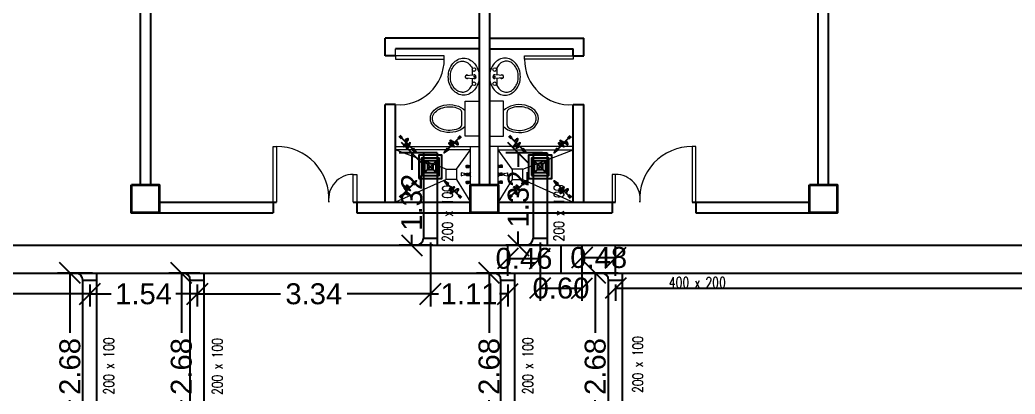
# Model space of a CAD drawing. Header units: millimetres. Extents: x 3 to 434, y 1 to 233.
# Drawn here: x 272.71 to 286.99, y 107.72 to 113.08 of the extents above; entities that cross this region are included whole.
import ezdxf

# ---------------------------------------------------------------- set-up
doc = ezdxf.new("R2010")
doc.units = ezdxf.units.MM
doc.header["$MEASUREMENT"] = 0
for name, color, linetype in [('AIR', 7, 'Continuous'), ('AIR-00', 8, 'Continuous'), ('AIR-03', 30, 'Continuous'), ('dimen', 7, 'Continuous'), ('ducting label', 7, 'Continuous'), ('exhaust', 1, 'Continuous')]:
    doc.layers.add(name, color=color, linetype=linetype)
doc.styles.add('Arch-Dim', font='simplex.shx', dxfattribs={"width": 0.75})
doc.styles.get("Standard").update_dxf_attribs({"font": 'arial.ttf'})
doc.dimstyles.new('Copy of dimension', dxfattribs={"dimtxt": 0.3, "dimasz": 0.3, "dimexe": 0.18, "dimexo": 0.0625, "dimgap": 0.09, "dimtad": 0, "dimzin": 0, "dimdsep": 46, "dimtxsty": 'Standard', "dimblk": 'OBLIQUE', "dimcen": 0.09, "dimclrd": 256, "dimclre": 256, "dimclrt": 256, "dimadec": 0, "dimazin": 0, "dimtfac": 1, "dimtofl": 0, "dimtmove": 0, "dimatfit": 3, "dimldrblk": 'OBLIQUE', "dimfxl": 1, "dimtolj": 1, "dimtzin": 0, "dimarcsym": 0})

# ---------------------------------------------------------------- blocks, each defined once
blk = doc.blocks.new('GRILL-C-IN')
at = {"layer": 'AIR-00', "ltscale": 3}
for p, q in [((-0.623, 0.601), (-0.674, 0.651)), ((-0.601, 0.623), (-0.651, 0.674)), ((0.601, 0.623), (0.651, 0.674)), ((0.623, 0.601), (0.674, 0.651)), ((-0.637, 0.637), (-0.3, 0.3)), ((0.637, 0.637), (0.3, 0.3)), ((-0.637, -0.637), (-0.3, -0.3)), ((0.637, -0.637), (0.3, -0.3)), ((-0.623, -0.601), (-0.674, -0.651)), ((-0.601, -0.623), (-0.651, -0.674)), ((0.601, -0.623), (0.651, -0.674)), ((0.623, -0.601), (0.674, -0.651))]:
    blk.add_line(p, q, dxfattribs=at)
at = {"layer": 'AIR-00', "color": 50}
for p, q in [((-0.188, 0.187), (0.187, -0.188)), ((0.187, 0.187), (-0.188, -0.188))]:
    blk.add_line(p, q, dxfattribs=at)
at = {"layer": 'AIR-00', "ltscale": 3}
for points in [[(-0.362, 0.393), (-0.393, 0.362), (-0.3, 0.3)], [(0.393, 0.362), (0.362, 0.393), (0.3, 0.3)], [(-0.362, -0.393), (-0.393, -0.362), (-0.3, -0.3)], [(0.393, -0.362), (0.362, -0.393), (0.3, -0.3)]]:
    blk.add_lwpolyline(points, close=True, dxfattribs=at)
at = {"layer": 'AIR-00', "color": 50}
for points in [[(-0.188, -0.188), (0.187, -0.188), (0.187, 0.187), (-0.188, 0.187)], [(-0.125, -0.125), (0.125, -0.125), (0.125, 0.125), (-0.125, 0.125)], [(-0.062, -0.062), (0.062, -0.062), (0.062, 0.062), (-0.062, 0.062)]]:
    blk.add_lwpolyline(points, close=True, dxfattribs=at)
at = {"layer": 'AIR-00', "ltscale": 3}
for points in [[(-0.441, 0.441), (-0.512, 0.404), (-0.432, 0.514), (-0.568, 0.43), (-0.477, 0.6), (-0.561, 0.561)], [(0.441, 0.441), (0.404, 0.512), (0.514, 0.432), (0.43, 0.568), (0.6, 0.477), (0.561, 0.561)], [(-0.441, -0.441), (-0.512, -0.404), (-0.432, -0.514), (-0.568, -0.43), (-0.477, -0.6), (-0.561, -0.561)], [(0.441, -0.441), (0.404, -0.512), (0.514, -0.432), (0.43, -0.568), (0.6, -0.477), (0.561, -0.561)]]:
    blk.add_spline(points, degree=3, dxfattribs=at)
for points in [[(-0.3, 0.3), (-0.362, 0.393), (-0.393, 0.362)], [(0.3, 0.3), (0.393, 0.362), (0.362, 0.393)], [(-0.3, -0.3), (-0.362, -0.393), (-0.393, -0.362)], [(0.3, -0.3), (0.393, -0.362), (0.362, -0.393)]]:
    blk.add_solid(points, dxfattribs=at)
at = {"layer": 'AIR-03', "color": 6}
blk.add_lwpolyline([(-0.25, -0.25), (0.25, -0.25), (0.25, 0.25), (-0.25, 0.25)], close=True, dxfattribs=at)
blk = doc.blocks.new('_Oblique')
at = {"color": 0, "linetype": 'ByBlock', "lineweight": -2}
blk.add_line((-0.5, -0.5), (0.5, 0.5), dxfattribs=at)
blk = doc.blocks.new('*D83')
at = {"layer": 'Defpoints', "color": 0, "transparency": 16777216}
for p in [(270.608, 109.951), (273.715, 109.351), (273.715, 109.153)]:
    blk.add_point(p, dxfattribs=at)
at = {"layer": 'dimen', "lineweight": -2, "transparency": 16777216}
for p, q in [((270.608, 109.889), (270.608, 108.973)), ((273.715, 109.289), (273.715, 108.973)), ((270.608, 109.153), (271.711, 109.153)), ((273.715, 109.153), (272.612, 109.153))]:
    blk.add_line(p, q, dxfattribs=at)
at = {"layer": 'dimen', "lineweight": -2, "transparency": 16777216, "xscale": 0.3, "yscale": 0.3, "zscale": 0.3, "rotation": 180}
blk.add_blockref('_Oblique', (270.608, 109.153), dxfattribs=at)
at = {"layer": 'dimen', "lineweight": -2, "transparency": 16777216, "xscale": 0.3, "yscale": 0.3, "zscale": 0.3}
blk.add_blockref('_Oblique', (273.715, 109.153), dxfattribs=at)
at = {"layer": 'dimen', "transparency": 16777216, "insert": (272.161, 109.153), "char_height": 0.3, "attachment_point": 5}
blk.add_mtext('\\A1;3.11', dxfattribs=at)
blk = doc.blocks.new('*D84')
at = {"layer": 'Defpoints', "color": 0, "transparency": 16777216}
for p in [(273.715, 109.351), (275.256, 109.351), (275.256, 109.153)]:
    blk.add_point(p, dxfattribs=at)
at = {"layer": 'dimen', "lineweight": -2, "transparency": 16777216}
for p, q in [((273.715, 109.289), (273.715, 108.973)), ((275.256, 109.289), (275.256, 108.973)), ((273.715, 109.153), (274.021, 109.153)), ((275.256, 109.153), (274.95, 109.153))]:
    blk.add_line(p, q, dxfattribs=at)
at = {"layer": 'dimen', "lineweight": -2, "transparency": 16777216, "xscale": 0.3, "yscale": 0.3, "zscale": 0.3, "rotation": 180}
blk.add_blockref('_Oblique', (273.715, 109.153), dxfattribs=at)
at = {"layer": 'dimen', "lineweight": -2, "transparency": 16777216, "xscale": 0.3, "yscale": 0.3, "zscale": 0.3}
blk.add_blockref('_Oblique', (275.256, 109.153), dxfattribs=at)
at = {"layer": 'dimen', "transparency": 16777216, "insert": (274.486, 109.153), "char_height": 0.3, "attachment_point": 5}
blk.add_mtext('\\A1;1.54', dxfattribs=at)
blk = doc.blocks.new('*D85')
at = {"layer": 'Defpoints', "color": 0, "transparency": 16777216}
for p in [(278.599, 109.951), (275.256, 109.351), (278.599, 109.153)]:
    blk.add_point(p, dxfattribs=at)
at = {"layer": 'dimen', "lineweight": -2, "transparency": 16777216}
for p, q in [((278.599, 109.889), (278.599, 108.973)), ((275.256, 109.289), (275.256, 108.973)), ((275.256, 109.153), (276.449, 109.153)), ((278.599, 109.153), (277.406, 109.153))]:
    blk.add_line(p, q, dxfattribs=at)
at = {"layer": 'dimen', "lineweight": -2, "transparency": 16777216, "xscale": 0.3, "yscale": 0.3, "zscale": 0.3, "rotation": 180}
blk.add_blockref('_Oblique', (275.256, 109.153), dxfattribs=at)
at = {"layer": 'dimen', "lineweight": -2, "transparency": 16777216, "xscale": 0.3, "yscale": 0.3, "zscale": 0.3}
blk.add_blockref('_Oblique', (278.599, 109.153), dxfattribs=at)
at = {"layer": 'dimen', "transparency": 16777216, "insert": (276.927, 109.153), "char_height": 0.3, "attachment_point": 5}
blk.add_mtext('\\A1;3.34', dxfattribs=at)
blk = doc.blocks.new('*D86')
at = {"layer": 'Defpoints', "color": 0, "transparency": 16777216}
for p in [(278.599, 109.951), (279.711, 109.351), (279.711, 109.153)]:
    blk.add_point(p, dxfattribs=at)
at = {"layer": 'dimen', "lineweight": -2, "transparency": 16777216}
for p, q in [((278.599, 109.889), (278.599, 108.973)), ((279.711, 109.289), (279.711, 108.973)), ((278.599, 109.153), (278.718, 109.153)), ((279.711, 109.153), (279.591, 109.153))]:
    blk.add_line(p, q, dxfattribs=at)
at = {"layer": 'dimen', "lineweight": -2, "transparency": 16777216, "xscale": 0.3, "yscale": 0.3, "zscale": 0.3, "rotation": 180}
blk.add_blockref('_Oblique', (278.599, 109.153), dxfattribs=at)
at = {"layer": 'dimen', "lineweight": -2, "transparency": 16777216, "xscale": 0.3, "yscale": 0.3, "zscale": 0.3}
blk.add_blockref('_Oblique', (279.711, 109.153), dxfattribs=at)
at = {"layer": 'dimen', "transparency": 16777216, "insert": (279.155, 109.153), "char_height": 0.3, "attachment_point": 5}
blk.add_mtext('\\A1;1.11', dxfattribs=at)
blk = doc.blocks.new('*D87')
at = {"layer": 'Defpoints', "color": 0, "transparency": 16777216}
for p in [(280.173, 109.951), (280.173, 109.661), (279.711, 109.351)]:
    blk.add_point(p, dxfattribs=at)
at = {"layer": 'dimen', "lineweight": -2, "transparency": 16777216}
for p, q in [((279.711, 109.414), (279.711, 109.841)), ((280.173, 109.889), (280.173, 109.481)), ((279.711, 109.661), (280.173, 109.661))]:
    blk.add_line(p, q, dxfattribs=at)
at = {"layer": 'dimen', "lineweight": -2, "transparency": 16777216, "xscale": 0.3, "yscale": 0.3, "zscale": 0.3, "rotation": 180}
blk.add_blockref('_Oblique', (279.711, 109.661), dxfattribs=at)
at = {"layer": 'dimen', "lineweight": -2, "transparency": 16777216, "xscale": 0.3, "yscale": 0.3, "zscale": 0.3}
blk.add_blockref('_Oblique', (280.173, 109.661), dxfattribs=at)
at = {"layer": 'dimen', "transparency": 16777216, "insert": (279.942, 109.661), "char_height": 0.3, "attachment_point": 5}
blk.add_mtext('\\A1;0.46', dxfattribs=at)
blk = doc.blocks.new('*D88')
at = {"layer": 'Defpoints', "color": 0, "transparency": 16777216}
for p in [(280.173, 109.951), (280.773, 109.651), (280.773, 109.235)]:
    blk.add_point(p, dxfattribs=at)
at = {"layer": 'dimen', "lineweight": -2, "transparency": 16777216}
for p, q in [((280.173, 109.889), (280.173, 109.055)), ((280.773, 109.589), (280.773, 109.055)), ((280.173, 109.235), (280.773, 109.235))]:
    blk.add_line(p, q, dxfattribs=at)
at = {"layer": 'dimen', "lineweight": -2, "transparency": 16777216, "xscale": 0.3, "yscale": 0.3, "zscale": 0.3, "rotation": 180}
blk.add_blockref('_Oblique', (280.173, 109.235), dxfattribs=at)
at = {"layer": 'dimen', "lineweight": -2, "transparency": 16777216, "xscale": 0.3, "yscale": 0.3, "zscale": 0.3}
blk.add_blockref('_Oblique', (280.773, 109.235), dxfattribs=at)
at = {"layer": 'dimen', "transparency": 16777216, "insert": (280.473, 109.235), "char_height": 0.3, "attachment_point": 5}
blk.add_mtext('\\A1;0.60', dxfattribs=at)
blk = doc.blocks.new('*D89')
at = {"layer": 'Defpoints', "color": 0, "transparency": 16777216}
for p in [(280.773, 109.651), (281.256, 109.673), (281.256, 109.351)]:
    blk.add_point(p, dxfattribs=at)
at = {"layer": 'dimen', "lineweight": -2, "transparency": 16777216}
for p, q in [((280.773, 109.714), (280.773, 109.853)), ((281.256, 109.414), (281.256, 109.853)), ((280.773, 109.673), (281.256, 109.673))]:
    blk.add_line(p, q, dxfattribs=at)
at = {"layer": 'dimen', "lineweight": -2, "transparency": 16777216, "xscale": 0.3, "yscale": 0.3, "zscale": 0.3, "rotation": 180}
blk.add_blockref('_Oblique', (280.773, 109.673), dxfattribs=at)
at = {"layer": 'dimen', "lineweight": -2, "transparency": 16777216, "xscale": 0.3, "yscale": 0.3, "zscale": 0.3}
blk.add_blockref('_Oblique', (281.256, 109.673), dxfattribs=at)
at = {"layer": 'dimen', "transparency": 16777216, "insert": (281.014, 109.673), "char_height": 0.3, "attachment_point": 5}
blk.add_mtext('\\A1;0.48', dxfattribs=at)
blk = doc.blocks.new('*D90')
at = {"layer": 'Defpoints', "color": 0, "transparency": 16777216}
for p in [(281.256, 109.351), (296.119, 109.451), (296.119, 109.235)]:
    blk.add_point(p, dxfattribs=at)
at = {"layer": 'dimen', "lineweight": -2, "transparency": 16777216}
for p, q in [((296.119, 109.389), (296.119, 109.055)), ((281.256, 109.289), (281.256, 109.055)), ((281.256, 109.235), (288.106, 109.235)), ((296.119, 109.235), (289.27, 109.235))]:
    blk.add_line(p, q, dxfattribs=at)
at = {"layer": 'dimen', "lineweight": -2, "transparency": 16777216, "xscale": 0.3, "yscale": 0.3, "zscale": 0.3, "rotation": 180}
blk.add_blockref('_Oblique', (281.256, 109.235), dxfattribs=at)
at = {"layer": 'dimen', "lineweight": -2, "transparency": 16777216, "xscale": 0.3, "yscale": 0.3, "zscale": 0.3}
blk.add_blockref('_Oblique', (296.119, 109.235), dxfattribs=at)
at = {"layer": 'dimen', "transparency": 16777216, "insert": (288.688, 109.235), "char_height": 0.3, "attachment_point": 5}
blk.add_mtext('\\A1;14.86', dxfattribs=at)
blk = doc.blocks.new('*D100')
at = {"layer": 'Defpoints', "color": 0, "transparency": 16777216}
for p in [(273.815, 109.451), (273.43, 106.775), (273.815, 106.775)]:
    blk.add_point(p, dxfattribs=at)
at = {"layer": 'dimen', "lineweight": -2, "transparency": 16777216}
for p, q in [((273.752, 109.451), (273.25, 109.451)), ((273.43, 109.451), (273.43, 108.595)), ((273.43, 106.775), (273.43, 107.63)), ((273.752, 106.775), (273.25, 106.775))]:
    blk.add_line(p, q, dxfattribs=at)
at = {"layer": 'dimen', "lineweight": -2, "transparency": 16777216, "xscale": 0.3, "yscale": 0.3, "zscale": 0.3}
for p, rotation in [((273.43, 109.451), 90), ((273.43, 106.775), 270)]:
    blk.add_blockref('_Oblique', p, dxfattribs=dict(at, rotation=rotation))
at = {"layer": 'dimen', "transparency": 16777216, "insert": (273.43, 108.113), "char_height": 0.3, "attachment_point": 5, "rotation": 90}
blk.add_mtext('\\A1;2.68', dxfattribs=at)
blk = doc.blocks.new('*D101')
at = {"layer": 'Defpoints', "color": 0, "transparency": 16777216}
for p in [(275.356, 109.451), (275.028, 106.775), (275.356, 106.775)]:
    blk.add_point(p, dxfattribs=at)
at = {"layer": 'dimen', "lineweight": -2, "transparency": 16777216}
for p, q in [((275.294, 109.451), (274.848, 109.451)), ((275.028, 109.451), (275.028, 108.595)), ((275.028, 106.775), (275.028, 107.63)), ((275.294, 106.775), (274.848, 106.775))]:
    blk.add_line(p, q, dxfattribs=at)
at = {"layer": 'dimen', "lineweight": -2, "transparency": 16777216, "xscale": 0.3, "yscale": 0.3, "zscale": 0.3}
for p, rotation in [((275.028, 109.451), 90), ((275.028, 106.775), 270)]:
    blk.add_blockref('_Oblique', p, dxfattribs=dict(at, rotation=rotation))
at = {"layer": 'dimen', "transparency": 16777216, "insert": (275.028, 108.113), "char_height": 0.3, "attachment_point": 5, "rotation": 90}
blk.add_mtext('\\A1;2.68', dxfattribs=at)
blk = doc.blocks.new('*D102')
at = {"layer": 'Defpoints', "color": 0, "transparency": 16777216}
for p in [(279.811, 109.451), (279.443, 106.775), (279.811, 106.775)]:
    blk.add_point(p, dxfattribs=at)
at = {"layer": 'dimen', "lineweight": -2, "transparency": 16777216}
for p, q in [((279.748, 109.451), (279.263, 109.451)), ((279.443, 109.451), (279.443, 108.595)), ((279.443, 106.775), (279.443, 107.63)), ((279.748, 106.775), (279.263, 106.775))]:
    blk.add_line(p, q, dxfattribs=at)
at = {"layer": 'dimen', "lineweight": -2, "transparency": 16777216, "xscale": 0.3, "yscale": 0.3, "zscale": 0.3}
for p, rotation in [((279.443, 109.451), 90), ((279.443, 106.775), 270)]:
    blk.add_blockref('_Oblique', p, dxfattribs=dict(at, rotation=rotation))
at = {"layer": 'dimen', "transparency": 16777216, "insert": (279.443, 108.113), "char_height": 0.3, "attachment_point": 5, "rotation": 90}
blk.add_mtext('\\A1;2.68', dxfattribs=at)
blk = doc.blocks.new('*D103')
at = {"layer": 'Defpoints', "color": 0, "transparency": 16777216}
for p in [(281.356, 109.451), (280.965, 106.775), (281.356, 106.775)]:
    blk.add_point(p, dxfattribs=at)
at = {"layer": 'dimen', "lineweight": -2, "transparency": 16777216}
for p, q in [((281.294, 109.451), (280.785, 109.451)), ((280.965, 109.451), (280.965, 108.595)), ((280.965, 106.775), (280.965, 107.63)), ((281.294, 106.775), (280.785, 106.775))]:
    blk.add_line(p, q, dxfattribs=at)
at = {"layer": 'dimen', "lineweight": -2, "transparency": 16777216, "xscale": 0.3, "yscale": 0.3, "zscale": 0.3}
for p, rotation in [((280.965, 109.451), 90), ((280.965, 106.775), 270)]:
    blk.add_blockref('_Oblique', p, dxfattribs=dict(at, rotation=rotation))
at = {"layer": 'dimen', "transparency": 16777216, "insert": (280.965, 108.113), "char_height": 0.3, "attachment_point": 5, "rotation": 90}
blk.add_mtext('\\A1;2.68', dxfattribs=at)
blk = doc.blocks.new('*D104')
at = {"layer": 'Defpoints', "color": 0, "transparency": 16777216}
for p in [(278.333, 111.173), (278.699, 111.173), (278.699, 109.851)]:
    blk.add_point(p, dxfattribs=at)
at = {"layer": 'dimen', "lineweight": -2, "transparency": 16777216}
for p, q in [((278.636, 111.173), (278.153, 111.173)), ((278.333, 111.173), (278.333, 110.93)), ((278.333, 109.851), (278.333, 110.002)), ((278.636, 109.851), (278.153, 109.851))]:
    blk.add_line(p, q, dxfattribs=at)
at = {"layer": 'dimen', "lineweight": -2, "transparency": 16777216, "xscale": 0.3, "yscale": 0.3, "zscale": 0.3}
for p, rotation in [((278.333, 111.173), 90), ((278.333, 109.851), 270)]:
    blk.add_blockref('_Oblique', p, dxfattribs=dict(at, rotation=rotation))
at = {"layer": 'dimen', "transparency": 16777216, "insert": (278.333, 110.466), "char_height": 0.3, "attachment_point": 5, "rotation": 90}
blk.add_mtext('\\A1;1.32', dxfattribs=at)
blk = doc.blocks.new('*D105')
at = {"layer": 'Defpoints', "color": 0, "transparency": 16777216}
for p in [(280.273, 111.173), (279.861, 109.851), (280.273, 109.851)]:
    blk.add_point(p, dxfattribs=at)
at = {"layer": 'dimen', "lineweight": -2, "transparency": 16777216}
for p, q in [((280.21, 111.173), (279.681, 111.173)), ((279.861, 111.173), (279.861, 110.976)), ((279.861, 109.851), (279.861, 110.048)), ((280.21, 109.851), (279.681, 109.851))]:
    blk.add_line(p, q, dxfattribs=at)
at = {"layer": 'dimen', "lineweight": -2, "transparency": 16777216, "xscale": 0.3, "yscale": 0.3, "zscale": 0.3}
for p, rotation in [((279.861, 111.173), 90), ((279.861, 109.851), 270)]:
    blk.add_blockref('_Oblique', p, dxfattribs=dict(at, rotation=rotation))
at = {"layer": 'dimen', "transparency": 16777216, "insert": (279.861, 110.512), "char_height": 0.3, "attachment_point": 5, "rotation": 90}
blk.add_mtext('\\A1;1.32', dxfattribs=at)

msp = doc.modelspace()

# ---------------------------------------------------------------- linework, layer by layer
at = {"color": 8, "lineweight": 25}
for p, q in [((274.436, 116.316), (274.436, 110.716)), ((274.586, 116.316), (274.586, 110.716)), ((279.299, 116.316), (279.299, 110.716)), ((279.449, 116.316), (279.449, 110.716)), ((284.161, 110.716), (284.161, 116.316)), ((284.311, 110.716), (284.311, 116.316)), ((279.299, 112.852), (279.299, 110.902)), ((274.711, 110.466), (276.393, 110.466)), ((276.343, 110.466), (276.343, 110.316)), ((277.493, 110.466), (279.174, 110.466)), ((277.543, 110.466), (277.543, 110.316)), ((279.574, 110.466), (281.255, 110.466)), ((281.205, 110.466), (281.205, 110.316)), ((282.355, 110.466), (284.036, 110.466)), ((282.405, 110.466), (282.405, 110.316)), ((274.711, 110.316), (276.343, 110.316)), ((277.543, 110.316), (281.205, 110.316)), ((282.405, 110.316), (284.036, 110.316))]:
    msp.add_line(p, q, dxfattribs=at)
at = {"color": 8, "lineweight": 25, "ltscale": 0.3}
for p, q in [((277.949, 112.566), (277.949, 112.816)), ((279.299, 112.816), (277.949, 112.816)), ((279.449, 112.816), (280.799, 112.816)), ((280.799, 112.566), (280.799, 112.816)), ((279.299, 112.666), (278.099, 112.666)), ((279.449, 112.666), (280.649, 112.666)), ((280.649, 112.566), (280.649, 112.666)), ((278.099, 112.566), (277.949, 112.566)), ((280.649, 112.566), (280.799, 112.566)), ((277.949, 110.466), (277.949, 111.866)), ((278.099, 111.866), (277.949, 111.866)), ((278.099, 110.466), (278.099, 111.866)), ((280.649, 110.466), (280.649, 111.866)), ((280.649, 111.866), (280.799, 111.866)), ((280.799, 110.466), (280.799, 111.866))]:
    msp.add_line(p, q, dxfattribs=at)
at = {"color": 8, "lineweight": 13, "ltscale": 0.3}
msp.add_line((278.099, 112.566), (278.099, 112.666), dxfattribs=at)
at = {"color": 8, "lineweight": 9}
for p, q in [((279.101, 112.281), (279.223, 112.294)), ((279.101, 112.252), (279.223, 112.238)), ((279.197, 112.242), (279.197, 112.14)), ((279.647, 112.281), (279.525, 112.294)), ((279.647, 112.252), (279.525, 112.238)), ((279.551, 112.242), (279.551, 112.14)), ((279.099, 111.916), (279.299, 111.916)), ((279.099, 111.416), (279.099, 111.916)), ((279.299, 111.916), (279.299, 111.416)), ((279.649, 111.916), (279.449, 111.916)), ((279.449, 111.916), (279.449, 111.416)), ((279.649, 111.416), (279.649, 111.916)), ((279.049, 111.576), (279.049, 111.757)), ((279.699, 111.576), (279.699, 111.757)), ((279.299, 111.416), (279.099, 111.416)), ((279.449, 111.416), (279.649, 111.416)), ((279.174, 110.466), (279.174, 111.266)), ((279.574, 110.466), (279.574, 111.266)), ((279.115, 110.993), (279.117, 110.993)), ((279.115, 110.967), (279.115, 110.993)), ((279.115, 110.967), (279.117, 110.967)), ((279.117, 110.993), (279.118, 110.996)), ((279.117, 110.967), (279.117, 110.993)), ((279.117, 110.967), (279.118, 110.963)), ((279.118, 110.996), (279.14, 110.996)), ((279.118, 110.963), (279.118, 110.996)), ((279.118, 110.963), (279.14, 110.963)), ((279.127, 110.993), (279.139, 110.993)), ((279.127, 110.986), (279.139, 110.986)), ((279.127, 110.974), (279.139, 110.974)), ((279.127, 110.967), (279.139, 110.967)), ((279.14, 110.996), (279.144, 110.994)), ((279.14, 110.993), (279.14, 110.986)), ((279.14, 110.967), (279.14, 110.974)), ((279.14, 110.963), (279.144, 110.965)), ((279.146, 110.994), (279.152, 110.994)), ((279.146, 110.966), (279.152, 110.966)), ((279.152, 110.966), (279.152, 110.994)), ((279.152, 110.994), (279.154, 110.993)), ((279.152, 110.966), (279.154, 110.967)), ((279.154, 110.967), (279.154, 110.993)), ((279.166, 110.991), (279.154, 110.991)), ((279.166, 110.968), (279.154, 110.968)), ((279.173, 110.997), (279.166, 110.993)), ((279.166, 110.966), (279.166, 110.993)), ((279.173, 110.963), (279.166, 110.966)), ((279.173, 110.997), (279.174, 110.997)), ((279.173, 110.963), (279.173, 110.997)), ((279.173, 110.963), (279.174, 110.963)), ((279.174, 110.963), (279.174, 110.997)), ((279.575, 110.997), (279.574, 110.997)), ((279.574, 110.963), (279.574, 110.997)), ((279.575, 110.963), (279.574, 110.963)), ((279.575, 110.997), (279.581, 110.993)), ((279.575, 110.963), (279.575, 110.997)), ((279.575, 110.963), (279.581, 110.966)), ((279.581, 110.966), (279.581, 110.993)), ((279.581, 110.991), (279.593, 110.991)), ((279.581, 110.968), (279.593, 110.968)), ((279.595, 110.994), (279.593, 110.993)), ((279.593, 110.967), (279.593, 110.993)), ((279.595, 110.966), (279.593, 110.967)), ((279.601, 110.994), (279.595, 110.994)), ((279.595, 110.966), (279.595, 110.994)), ((279.601, 110.966), (279.595, 110.966)), ((279.607, 110.996), (279.603, 110.994)), ((279.607, 110.963), (279.603, 110.965)), ((279.629, 110.996), (279.607, 110.996)), ((279.607, 110.993), (279.607, 110.986)), ((279.607, 110.967), (279.607, 110.974)), ((279.629, 110.963), (279.607, 110.963)), ((279.62, 110.993), (279.608, 110.993)), ((279.62, 110.986), (279.608, 110.986)), ((279.62, 110.974), (279.608, 110.974)), ((279.62, 110.967), (279.608, 110.967)), ((279.631, 110.993), (279.629, 110.996)), ((279.629, 110.963), (279.629, 110.996)), ((279.631, 110.967), (279.629, 110.963)), ((279.632, 110.993), (279.631, 110.993)), ((279.631, 110.967), (279.631, 110.993)), ((279.632, 110.967), (279.631, 110.967)), ((279.632, 110.967), (279.632, 110.993)), ((279.042, 110.886), (279.042, 110.847)), ((279.088, 110.878), (279.046, 110.887)), ((279.088, 110.854), (279.046, 110.845)), ((279.088, 110.854), (279.088, 110.878)), ((279.088, 110.878), (279.096, 110.878)), ((279.088, 110.854), (279.088, 110.878)), ((279.096, 110.854), (279.088, 110.854)), ((279.096, 110.878), (279.096, 110.854)), ((279.158, 110.874), (279.096, 110.874)), ((279.096, 110.859), (279.158, 110.859)), ((279.115, 110.874), (279.115, 110.879)), ((279.115, 110.879), (279.117, 110.879)), ((279.115, 110.853), (279.115, 110.859)), ((279.115, 110.853), (279.117, 110.853)), ((279.117, 110.879), (279.118, 110.883)), ((279.117, 110.874), (279.117, 110.879)), ((279.117, 110.853), (279.117, 110.859)), ((279.117, 110.853), (279.118, 110.85)), ((279.117, 110.766), (279.118, 110.769)), ((279.118, 110.874), (279.118, 110.883)), ((279.118, 110.883), (279.14, 110.883)), ((279.118, 110.85), (279.118, 110.859)), ((279.118, 110.85), (279.14, 110.85)), ((279.118, 110.736), (279.118, 110.769)), ((279.118, 110.769), (279.14, 110.769)), ((279.127, 110.879), (279.139, 110.879)), ((279.127, 110.853), (279.139, 110.853)), ((279.14, 110.883), (279.144, 110.881)), ((279.14, 110.879), (279.14, 110.874)), ((279.14, 110.853), (279.14, 110.859)), ((279.14, 110.85), (279.144, 110.852)), ((279.14, 110.769), (279.144, 110.767)), ((279.146, 110.88), (279.152, 110.88)), ((279.146, 110.852), (279.152, 110.852)), ((279.152, 110.874), (279.152, 110.88)), ((279.152, 110.88), (279.154, 110.879)), ((279.152, 110.852), (279.152, 110.859)), ((279.152, 110.852), (279.154, 110.853)), ((279.154, 110.874), (279.154, 110.879)), ((279.158, 110.878), (279.154, 110.878)), ((279.154, 110.853), (279.154, 110.859)), ((279.158, 110.855), (279.154, 110.855)), ((279.158, 110.884), (279.158, 110.849)), ((279.168, 110.884), (279.158, 110.884)), ((279.158, 110.859), (279.158, 110.874)), ((279.158, 110.849), (279.168, 110.849)), ((279.173, 110.77), (279.166, 110.766)), ((279.174, 110.895), (279.168, 110.884)), ((279.168, 110.884), (279.168, 110.849)), ((279.168, 110.849), (279.168, 110.884)), ((279.168, 110.849), (279.174, 110.837)), ((279.173, 110.736), (279.173, 110.77)), ((279.173, 110.77), (279.174, 110.77)), ((279.174, 110.837), (279.174, 110.895)), ((279.174, 110.736), (279.174, 110.77)), ((279.574, 110.895), (279.58, 110.884)), ((279.574, 110.837), (279.574, 110.895)), ((279.58, 110.849), (279.574, 110.837)), ((279.574, 110.736), (279.574, 110.77)), ((279.575, 110.77), (279.574, 110.77)), ((279.575, 110.736), (279.575, 110.77)), ((279.575, 110.77), (279.581, 110.766)), ((279.58, 110.884), (279.58, 110.849)), ((279.58, 110.849), (279.58, 110.884)), ((279.58, 110.884), (279.589, 110.884)), ((279.589, 110.849), (279.58, 110.849)), ((279.589, 110.884), (279.589, 110.849)), ((279.589, 110.878), (279.593, 110.878)), ((279.589, 110.874), (279.652, 110.874)), ((279.589, 110.859), (279.589, 110.874)), ((279.652, 110.859), (279.589, 110.859)), ((279.589, 110.855), (279.593, 110.855)), ((279.595, 110.88), (279.593, 110.879)), ((279.593, 110.874), (279.593, 110.879)), ((279.593, 110.853), (279.593, 110.859)), ((279.595, 110.852), (279.593, 110.853)), ((279.595, 110.874), (279.595, 110.88)), ((279.601, 110.88), (279.595, 110.88)), ((279.595, 110.852), (279.595, 110.859)), ((279.601, 110.852), (279.595, 110.852)), ((279.607, 110.883), (279.603, 110.881)), ((279.607, 110.85), (279.603, 110.852)), ((279.607, 110.769), (279.603, 110.767)), ((279.629, 110.883), (279.607, 110.883)), ((279.607, 110.879), (279.607, 110.874)), ((279.607, 110.853), (279.607, 110.859)), ((279.629, 110.85), (279.607, 110.85)), ((279.629, 110.769), (279.607, 110.769)), ((279.62, 110.879), (279.608, 110.879)), ((279.62, 110.853), (279.608, 110.853)), ((279.629, 110.874), (279.629, 110.883)), ((279.631, 110.879), (279.629, 110.883)), ((279.629, 110.85), (279.629, 110.859)), ((279.631, 110.853), (279.629, 110.85)), ((279.629, 110.736), (279.629, 110.769)), ((279.631, 110.766), (279.629, 110.769)), ((279.631, 110.874), (279.631, 110.879)), ((279.632, 110.879), (279.631, 110.879)), ((279.631, 110.853), (279.631, 110.859)), ((279.632, 110.853), (279.631, 110.853)), ((279.632, 110.874), (279.632, 110.879)), ((279.632, 110.853), (279.632, 110.859)), ((279.659, 110.878), (279.652, 110.878)), ((279.652, 110.878), (279.652, 110.854)), ((279.652, 110.854), (279.659, 110.854)), ((279.659, 110.878), (279.701, 110.887)), ((279.659, 110.854), (279.659, 110.878)), ((279.659, 110.854), (279.659, 110.878)), ((279.659, 110.854), (279.701, 110.845)), ((279.706, 110.886), (279.706, 110.847)), ((279.115, 110.739), (279.115, 110.766)), ((279.115, 110.766), (279.117, 110.766)), ((279.115, 110.739), (279.117, 110.739)), ((279.117, 110.739), (279.117, 110.766)), ((279.117, 110.739), (279.118, 110.736)), ((279.118, 110.736), (279.14, 110.736)), ((279.127, 110.766), (279.139, 110.766)), ((279.127, 110.759), (279.139, 110.759)), ((279.127, 110.746), (279.139, 110.746)), ((279.127, 110.739), (279.139, 110.739)), ((279.14, 110.766), (279.14, 110.758)), ((279.14, 110.739), (279.14, 110.747)), ((279.14, 110.736), (279.144, 110.738)), ((279.146, 110.767), (279.152, 110.767)), ((279.146, 110.739), (279.152, 110.739)), ((279.152, 110.767), (279.154, 110.766)), ((279.152, 110.739), (279.152, 110.767)), ((279.152, 110.739), (279.154, 110.739)), ((279.154, 110.739), (279.154, 110.766)), ((279.166, 110.764), (279.154, 110.764)), ((279.166, 110.741), (279.154, 110.741)), ((279.166, 110.739), (279.166, 110.766)), ((279.173, 110.736), (279.166, 110.739)), ((279.173, 110.736), (279.174, 110.736)), ((279.575, 110.736), (279.574, 110.736)), ((279.575, 110.736), (279.581, 110.739)), ((279.581, 110.739), (279.581, 110.766)), ((279.581, 110.764), (279.593, 110.764)), ((279.581, 110.741), (279.593, 110.741)), ((279.595, 110.767), (279.593, 110.766)), ((279.593, 110.739), (279.593, 110.766)), ((279.595, 110.739), (279.593, 110.739)), ((279.595, 110.739), (279.595, 110.767)), ((279.601, 110.767), (279.595, 110.767)), ((279.601, 110.739), (279.595, 110.739)), ((279.607, 110.736), (279.603, 110.738)), ((279.607, 110.766), (279.607, 110.758)), ((279.607, 110.739), (279.607, 110.747)), ((279.629, 110.736), (279.607, 110.736)), ((279.62, 110.766), (279.608, 110.766)), ((279.62, 110.759), (279.608, 110.759)), ((279.62, 110.746), (279.608, 110.746)), ((279.62, 110.739), (279.608, 110.739)), ((279.631, 110.739), (279.629, 110.736)), ((279.631, 110.739), (279.631, 110.766)), ((279.632, 110.766), (279.631, 110.766)), ((279.632, 110.739), (279.631, 110.739)), ((279.632, 110.739), (279.632, 110.766))]:
    msp.add_line(p, q, dxfattribs=at)
at = {"color": 8, "lineweight": 9, "ltscale": 0.3}
for p, q in [((278.824, 110.941), (278.099, 111.216)), ((278.974, 110.941), (279.174, 111.216)), ((279.774, 110.941), (279.574, 111.216)), ((279.924, 110.941), (280.649, 111.216)), ((278.824, 110.791), (278.099, 110.466)), ((278.974, 110.791), (279.174, 110.466)), ((279.774, 110.791), (279.574, 110.466)), ((279.924, 110.791), (280.649, 110.466))]:
    msp.add_line(p, q, dxfattribs=at)
at = {"color": 8, "lineweight": 13, "ltscale": 0.03}
for points in [[(278.099, 112.566), (278.099, 112.516), (278.799, 112.516), (278.799, 112.566)], [(280.649, 112.566), (280.649, 112.516), (279.949, 112.516), (279.949, 112.566)], [(276.393, 110.466), (276.343, 110.466), (276.343, 111.266), (276.393, 111.266)], [(282.355, 110.466), (282.405, 110.466), (282.405, 111.266), (282.355, 111.266)], [(277.543, 110.466), (277.493, 110.466), (277.493, 110.866), (277.543, 110.866)], [(281.205, 110.466), (281.255, 110.466), (281.255, 110.866), (281.205, 110.866)]]:
    msp.add_lwpolyline(points, close=True, dxfattribs=at)
at = {"color": 8, "lineweight": 9}
for points in [[(279.078, 112.001, -0.11576), (278.995, 112.021, -0.104047), (278.921, 112.079, -0.090875), (278.874, 112.163, -0.083344), (278.857, 112.266, -0.083344), (278.874, 112.37, -0.090875), (278.921, 112.454, -0.104047), (278.995, 112.512, -0.11576), (279.078, 112.531, -0.11576), (279.16, 112.512, -0.104047), (279.234, 112.454, -0.090875), (279.281, 112.37, -0.083344), (279.299, 112.266, -0.083344), (279.281, 112.163, -0.090875), (279.234, 112.079, -0.104047), (279.16, 112.021, -0.11576)], [(279.67, 112.001, 0.11576), (279.752, 112.021, 0.104047), (279.826, 112.079, 0.090875), (279.873, 112.163, 0.083344), (279.891, 112.266, 0.083344), (279.873, 112.37, 0.090875), (279.826, 112.454, 0.104047), (279.752, 112.512, 0.11576), (279.67, 112.531, 0.11576), (279.587, 112.512, 0.104047), (279.513, 112.454, 0.090875), (279.466, 112.37, 0.083344), (279.449, 112.266, 0.083344), (279.466, 112.163, 0.090875), (279.513, 112.079, 0.104047), (279.587, 112.021, 0.11576)]]:
    msp.add_lwpolyline(points, format="xyb", close=True, dxfattribs=at)
for points in [[(279.057, 112.044, -0.124838), (278.994, 112.06, -0.105788), (278.937, 112.109, -0.086697), (278.9, 112.179, -0.076776), (278.887, 112.266, -0.076776), (278.9, 112.354, -0.086697), (278.937, 112.424, -0.105788), (278.994, 112.473, -0.124838), (279.057, 112.489, -0.124838), (279.119, 112.473, -0.105788), (279.177, 112.424, -0.040067), (279.197, 112.393), (279.197, 112.291, -0.040067)], [(279.691, 112.044, 0.124838), (279.753, 112.06, 0.105788), (279.811, 112.109, 0.086697), (279.847, 112.179, 0.076776), (279.861, 112.266, 0.076776), (279.847, 112.354, 0.086697), (279.811, 112.424, 0.105788), (279.753, 112.473, 0.124838), (279.691, 112.489, 0.124838), (279.628, 112.473, 0.105788), (279.571, 112.424, 0.040067), (279.551, 112.393), (279.551, 112.291, 0.040067)]]:
    msp.add_lwpolyline(points, format="xyb", dxfattribs=at)
at = {"color": 8, "lineweight": 9, "ltscale": 0.3}
for points in [[(279.174, 111.216), (278.099, 111.216), (278.099, 111.266), (279.299, 111.266), (279.299, 111.266)], [(279.574, 111.216), (280.649, 111.216), (280.649, 111.266), (279.449, 111.266), (279.449, 111.266)]]:
    msp.add_lwpolyline(points, dxfattribs=at)
at = {"color": 8, "lineweight": 9, "ltscale": 0.03}
for points in [[(278.974, 110.941), (278.974, 110.791), (278.824, 110.791), (278.824, 110.941)], [(279.774, 110.941), (279.774, 110.791), (279.924, 110.791), (279.924, 110.941)]]:
    msp.add_lwpolyline(points, close=True, dxfattribs=at)
at = {"color": 8, "lineweight": 35}
for points in [[(274.311, 110.716), (274.711, 110.716), (274.711, 110.316), (274.311, 110.316)], [(279.174, 110.716), (279.574, 110.716), (279.574, 110.316), (279.174, 110.316)], [(284.036, 110.716), (284.436, 110.716), (284.436, 110.316), (284.036, 110.316)]]:
    msp.add_lwpolyline(points, close=True, dxfattribs=at)
at = {"color": 8, "lineweight": 9}
for centre, radius in [((279.226, 112.368), 0.0255), ((279.522, 112.368), 0.0255), ((279.232, 112.266), 0.0095), ((279.515, 112.266), 0.0095), ((279.226, 112.165), 0.0255), ((279.522, 112.165), 0.0255)]:
    msp.add_circle(centre, radius, dxfattribs=at)
at = {"color": 8, "lineweight": 13, "ltscale": 0.03}
for centre, radius, start, end in [((278.147, 112.516), 0.652, 265.7578, 0), ((280.601, 112.516), 0.652, 180, 274.2422), ((276.393, 110.515), 0.752, 356.3048, 90), ((282.355, 110.515), 0.752, 90, 183.6952), ((277.493, 110.513), 0.353, 90, 187.6281), ((281.255, 110.513), 0.353, 352.3719, 90)]:
    msp.add_arc(centre, radius, start, end, dxfattribs=at)
at = {"color": 8, "lineweight": 9}
for centre, radius, start, end in [((279.124, 112.266), 0.025, 161.3793, 198.6207), ((279.195, 112.266), 0.0948, 171.2026, 188.7974), ((279.124, 112.266), 0.025, 48.7978, 143.6932), ((279.124, 112.266), 0.025, 216.3068, 311.2022), ((279.226, 112.266), 0.028, 263.7545, 96.2455), ((279.522, 112.266), 0.028, 83.7545, 276.2455), ((279.624, 112.266), 0.025, 36.3068, 131.2022), ((279.624, 112.266), 0.025, 228.7978, 323.6932), ((279.553, 112.266), 0.0948, 351.2026, 8.7974), ((279.624, 112.266), 0.025, 341.3793, 18.6207), ((279.057, 112.175), 0.131, 270, 298.4636), ((279.033, 112.219), 0.181, 298.4636, 322.6185), ((278.995, 112.248), 0.228, 322.6185, 331.7963), ((279.752, 112.248), 0.228, 208.2037, 217.3815), ((279.715, 112.219), 0.181, 217.3815, 241.5364), ((279.691, 112.175), 0.131, 241.5364, 270), ((278.999, 111.757), 0.05, 0, 61.9916), ((279.749, 111.757), 0.05, 118.0084, 180), ((278.999, 111.576), 0.05, 298.1501, 0), ((279.749, 111.576), 0.05, 180, 241.8499)]:
    msp.add_arc(centre, radius, start, end, dxfattribs=at)
at = {"color": 8, "lineweight": 9, "extrusion": (0, 0, -1)}
msp.add_ellipse((278.874, 111.666), major_axis=(0.275, 0), ratio=0.727273, start_param=0.612555, end_param=5.670631, dxfattribs=at)
at = {"color": 8, "lineweight": 9}
for centre, major_axis, ratio, start_param, end_param in [((279.874, 111.666), (-0.275, 0), 0.727273, 0.612555, 5.670631), ((279.601, 110.998), (-0.00268, 0.00268), 1, 2.356082, 2.850023), ((279.601, 110.962), (-0.00268, 0.00268), 1, -1.279452, -0.785511), ((279.606, 110.98), (-0.00268, 0.00268), 1, 0.203142, 1.36743), ((279.613, 110.975), (-0.00887, 0.00887), 1, -0.157871, 0.203142), ((279.613, 110.985), (0.00887, 0.00887), 1, 2.938226, 3.299239), ((279.614, 111.008), (-0.0118, 0.0118), 1, 1.703115, 1.83534), ((279.614, 110.952), (-0.0118, 0.0118), 1, -0.264769, -0.132543), ((279.608, 110.997), (-0.00268, 0.00268), 1, 1.728443, 2.356082), ((279.608, 110.982), (0.00268, 0.00268), 1, 0.785286, 1.412925), ((279.608, 110.978), (0.00268, 0.00268), 1, 3.299239, 3.926878), ((279.608, 110.963), (0.00268, 0.00268), 1, 0.785286, 1.412925), ((279.619, 111.006), (-0.00896, 0.00896), 1, 2.418785, 3.129871), ((279.62, 110.975), (0.00738, 0.00738), 1, 6.21008, 6.994878), ((279.62, 110.984), (0.00738, 0.00738), 1, 4.000472, 4.78527), ((279.619, 110.954), (-0.00896, 0.00896), 1, -1.559299, -0.848214), ((279.625, 110.98), (-0.00268, 0.00268), 1, 3.214474, 4.639283), ((279.045, 110.849), (-0.00268, -0.00268), 1, 6.066732, 7.436794), ((279.601, 110.884), (0.00268, 0.00268), 1, 3.926878, 4.42082), ((279.601, 110.848), (-0.00268, 0.00268), 1, -1.279452, -0.785511), ((279.614, 110.894), (0.0118, 0.0118), 1, 3.273911, 3.406137), ((279.614, 110.838), (0.0118, 0.0118), 1, 1.306028, 1.438253), ((279.608, 110.883), (0.00268, 0.00268), 1, 3.299239, 3.926878), ((279.608, 110.849), (-0.00268, 0.00268), 1, -0.785511, -0.157871), ((279.619, 110.892), (-0.00896, 0.00896), 1, 2.418785, 3.129871), ((279.619, 110.84), (0.00896, 0.00896), 1, 0.011497, 0.722582), ((279.619, 110.778), (0.00896, 0.00896), 1, 3.989582, 4.700667), ((279.702, 110.883), (0.00268, 0.00268), 1, 6.066508, 7.43657), ((279.601, 110.77), (0.00268, 0.00268), 1, 3.926878, 4.42082), ((279.601, 110.735), (0.00268, 0.00268), 1, 0.291344, 0.785286), ((279.606, 110.753), (-0.00268, 0.00268), 1, 0.203142, 1.36743), ((279.613, 110.748), (0.00887, 0.00887), 1, 1.412925, 1.773938), ((279.613, 110.757), (-0.00887, 0.00887), 1, 1.36743, 1.728443), ((279.614, 110.781), (-0.0118, 0.0118), 1, 1.703115, 1.83534), ((279.614, 110.724), (-0.0118, 0.0118), 1, -0.264769, -0.132543), ((279.608, 110.769), (0.00268, 0.00268), 1, 3.299239, 3.926878), ((279.608, 110.755), (0.00268, 0.00268), 1, 0.785286, 1.412925), ((279.608, 110.75), (0.00268, 0.00268), 1, 3.299239, 3.926878), ((279.608, 110.736), (-0.00268, 0.00268), 1, -0.785511, -0.157871), ((279.62, 110.748), (-0.00738, 0.00738), 1, 4.639283, 5.424081), ((279.62, 110.757), (0.00738, 0.00738), 1, 4.000472, 4.78527), ((279.619, 110.727), (-0.00896, 0.00896), 1, -1.559299, -0.848214), ((279.625, 110.753), (0.00268, 0.00268), 1, 4.78527, 6.21008)]:
    msp.add_ellipse(centre, major_axis=major_axis, ratio=ratio, start_param=start_param, end_param=end_param, dxfattribs=at)
at = {"color": 8, "lineweight": 9, "extrusion": (-2.88216e-41, 4.99074e-41, -1)}
for centre, major_axis, start_param, end_param in [((279.128, 111.006), (-0.00896, -0.00896), -0.722807, -0.011722), ((279.123, 110.98), (0.00268, -0.00268), 1.643677, 3.068487), ((279.128, 110.954), (0.00896, -0.00896), 3.15309, 3.864175), ((279.128, 110.975), (-0.00738, -0.00738), 1.497691, 2.282489), ((279.128, 110.984), (0.00738, -0.00738), 0.858879, 1.643677), ((279.139, 110.997), (-0.00268, -0.00268), -1.41315, -0.785511), ((279.139, 110.982), (0.00268, -0.00268), 3.926878, 4.554518), ((279.139, 110.978), (0.00268, -0.00268), 0.157647, 0.785286), ((279.139, 110.963), (-0.00268, -0.00268), 2.356082, 2.983721), ((279.133, 111.008), (0.0118, -0.0118), 0.132318, 0.264544), ((279.134, 110.975), (-0.00887, -0.00887), 2.983721, 3.344735), ((279.134, 110.985), (-0.00887, -0.00887), 4.509022, 4.870036), ((279.133, 110.952), (0.0118, -0.0118), 4.44762, 4.579846), ((279.146, 110.998), (-0.00268, -0.00268), -0.785511, -0.291569), ((279.141, 110.98), (0.00268, -0.00268), 4.915531, 6.079819), ((279.146, 110.962), (-0.00268, -0.00268), 1.862141, 2.356082), ((279.045, 110.883), (-0.00268, -0.00268), 1.354119, 2.724181), ((279.128, 110.892), (0.00896, -0.00896), 0.847989, 1.559075), ((279.128, 110.84), (0.00896, -0.00896), 3.15309, 3.864175), ((279.128, 110.778), (-0.00896, -0.00896), -0.722807, -0.011722), ((279.139, 110.883), (0.00268, -0.00268), 0.157647, 0.785286), ((279.139, 110.849), (0.00268, -0.00268), 3.926878, 4.554518), ((279.133, 110.894), (-0.0118, -0.0118), -1.438478, -1.306252), ((279.133, 110.838), (-0.0118, -0.0118), 2.876824, 3.009049), ((279.146, 110.884), (0.00268, -0.00268), 0.785286, 1.279227), ((279.146, 110.848), (0.00268, -0.00268), 3.432937, 3.926878), ((279.123, 110.753), (0.00268, -0.00268), 1.643677, 3.068487), ((279.128, 110.727), (0.00896, -0.00896), 3.15309, 3.864175), ((279.128, 110.748), (-0.00738, -0.00738), 1.497691, 2.282489), ((279.128, 110.757), (0.00738, -0.00738), 0.858879, 1.643677), ((279.139, 110.769), (-0.00268, -0.00268), -1.41315, -0.785511), ((279.139, 110.755), (0.00268, -0.00268), 3.926878, 4.554518), ((279.139, 110.75), (0.00268, -0.00268), 0.157647, 0.785286), ((279.139, 110.736), (-0.00268, -0.00268), 2.356082, 2.983721), ((279.133, 110.781), (0.0118, -0.0118), 0.132318, 0.264544), ((279.134, 110.748), (-0.00887, -0.00887), 2.983721, 3.344735), ((279.134, 110.757), (-0.00887, -0.00887), 4.509022, 4.870036), ((279.133, 110.724), (-0.0118, -0.0118), 2.876824, 3.009049), ((279.146, 110.77), (-0.00268, -0.00268), -0.785511, -0.291569), ((279.142, 110.753), (0.00268, -0.00268), 4.915531, 6.079819), ((279.146, 110.735), (-0.00268, -0.00268), 1.862141, 2.356082)]:
    msp.add_ellipse(centre, major_axis=major_axis, ratio=1, start_param=start_param, end_param=end_param, dxfattribs=at)
at = {"color": 8, "lineweight": 9, "extrusion": (2.88216e-41, 4.99074e-41, -1)}
msp.add_ellipse((279.702, 110.849), major_axis=(-0.00268, 0.00268), ratio=1, start_param=2.92514, end_param=4.295202, dxfattribs=at)
at = {"color": 8, "lineweight": 9}
for points in [[(279.022, 111.532), (279.006, 111.523), (278.988, 111.515), (278.897, 111.488), (278.81, 111.494), (278.678, 111.551), (278.637, 111.601), (278.623, 111.699), (278.649, 111.752), (278.76, 111.826), (278.844, 111.844), (278.958, 111.828), (278.993, 111.816), (279.022, 111.801)], [(279.725, 111.532), (279.742, 111.523), (279.76, 111.515), (279.851, 111.488), (279.938, 111.494), (280.07, 111.551), (280.111, 111.601), (280.124, 111.699), (280.098, 111.752), (279.987, 111.826), (279.904, 111.844), (279.79, 111.828), (279.755, 111.816), (279.725, 111.801)]]:
    msp.add_open_spline(points, degree=3, knots=[0.937253, 0.937253, 0.937253, 0.937253, 1.185372, 1.185372, 2.113864, 2.113864, 3.042356, 3.042356, 3.970847, 3.970847, 4.899339, 4.899339, 5.346062, 5.346062, 5.346062, 5.346062], dxfattribs=at)
at = {"layer": 'exhaust'}
for p, q in [((278.499, 111.173), (278.499, 109.951)), ((278.699, 111.173), (278.499, 111.173)), ((278.699, 111.173), (278.699, 109.851)), ((280.073, 111.173), (280.073, 109.951)), ((280.073, 111.173), (280.273, 111.173)), ((280.273, 111.173), (280.273, 109.851)), ((278.499, 109.951), (278.699, 109.951)), ((280.073, 109.951), (280.273, 109.951)), ((263.515, 109.851), (296.119, 109.851)), ((280.473, 109.851), (280.473, 109.451)), ((280.773, 109.851), (280.773, 109.451)), ((263.415, 109.451), (296.119, 109.451)), ((273.615, 106.775), (273.615, 109.351)), ((273.615, 109.351), (273.815, 109.351)), ((273.815, 106.775), (273.815, 109.451)), ((275.156, 106.775), (275.156, 109.351)), ((275.156, 109.351), (275.356, 109.351)), ((275.356, 106.775), (275.356, 109.451)), ((279.611, 106.775), (279.611, 109.351)), ((279.611, 109.351), (279.811, 109.351)), ((279.811, 106.775), (279.811, 109.451)), ((279.811, 106.775), (279.811, 109.451)), ((281.156, 106.775), (281.156, 109.351)), ((281.156, 109.351), (281.356, 109.351)), ((281.356, 106.775), (281.356, 109.451))]:
    msp.add_line(p, q, dxfattribs=at)
for centre, start, end in [((278.399, 109.951), 270, 0), ((279.973, 109.951), 270, 0), ((273.515, 109.351), 0, 90), ((275.056, 109.351), 0, 90), ((279.511, 109.351), 0, 90), ((281.056, 109.351), 0, 90)]:
    msp.add_arc(centre, 0.1, start, end, dxfattribs=at)

# ---------------------------------------------------------------- block references
at = {"layer": 'AIR', "xscale": 0.6658363358532475, "yscale": 0.6658363358532475, "zscale": 0.6658363358532475}
for p in [(278.599, 110.975), (280.173, 110.975)]:
    msp.add_blockref('GRILL-C-IN', p, dxfattribs=at)

# ---------------------------------------------------------------- texts
at = {"layer": 'ducting label', "color": 240, "linetype": 'Continuous', "lineweight": 25, "true_color": 0xed1f24, "char_height": 0.15, "attachment_point": 1, "rotation": 90, "style": 'Arch-Dim'}
for insert in [(278.771, 109.898), (280.368, 109.906), (273.913, 107.713), (275.468, 107.706), (279.923, 107.714), (281.499, 107.735)]:
    msp.add_mtext_dynamic_manual_height_columns('\\A1;200 x 100', width=1.19515, gutter_width=1.011, heights=[0], dxfattribs=dict(at, insert=insert))
at = {"layer": 'ducting label', "color": 240, "linetype": 'Continuous', "true_color": 0xed1f24, "insert": (282.021, 109.391), "char_height": 0.15, "attachment_point": 1, "style": 'Arch-Dim'}
msp.add_mtext_dynamic_manual_height_columns('\\A1;400 x 200', width=1.19515, gutter_width=1.011, heights=[0], dxfattribs=at)

# ---------------------------------------------------------------- dimensions: what is measured, and where the dimension line sits
at = {"layer": 'dimen'}
dim = msp.add_linear_dim(base=(278.333, 111.173), p1=(278.699, 109.851), p2=(278.699, 111.173), angle=90, dimstyle='Copy of dimension', dxfattribs=at)
dim.commit()
dim.dimension.update_dxf_attribs({"geometry": '*D104', "text_midpoint": (278.333, 110.466), "dimtype": 160})
for base, p1, p2, picture, middle in [((279.861, 109.851), (280.273, 111.173), (280.273, 109.851), '*D105', (279.861, 110.512)), ((273.43, 106.775), (273.815, 109.451), (273.815, 106.775), '*D100', (273.43, 108.113)), ((275.028, 106.775), (275.356, 109.451), (275.356, 106.775), '*D101', (275.028, 108.113)), ((279.443, 106.775), (279.811, 109.451), (279.811, 106.775), '*D102', (279.443, 108.113)), ((280.965, 106.775), (281.356, 109.451), (281.356, 106.775), '*D103', (280.965, 108.113))]:
    dim = msp.add_linear_dim(base=base, p1=p1, p2=p2, angle=90, dimstyle='Copy of dimension', dxfattribs=at)
    dim.commit()
    dim.dimension.update_dxf_attribs({"geometry": picture, "text_midpoint": middle})
for base, p1, p2, picture, middle in [((273.715, 109.153), (270.608, 109.951), (273.715, 109.351), '*D83', (272.161, 109.153)), ((278.599, 109.153), (275.256, 109.351), (278.599, 109.951), '*D85', (276.927, 109.153)), ((279.711, 109.153), (278.599, 109.951), (279.711, 109.351), '*D86', (279.155, 109.153)), ((275.256, 109.153), (273.715, 109.351), (275.256, 109.351), '*D84', (274.486, 109.153)), ((296.119, 109.235), (281.256, 109.351), (296.119, 109.451), '*D90', (288.688, 109.235))]:
    dim = msp.add_linear_dim(base=base, p1=p1, p2=p2, dimstyle='Copy of dimension', dxfattribs=at)
    dim.commit()
    dim.dimension.update_dxf_attribs({"geometry": picture, "text_midpoint": middle})
for base, p1, p2, picture, middle in [((280.173, 109.661), (279.711, 109.351), (280.173, 109.951), '*D87', (279.942, 109.661)), ((280.773, 109.235), (280.173, 109.951), (280.773, 109.651), '*D88', (280.473, 109.235)), ((281.256, 109.673), (280.773, 109.651), (281.256, 109.351), '*D89', (281.014, 109.673))]:
    dim = msp.add_linear_dim(base=base, p1=p1, p2=p2, dimstyle='Copy of dimension', dxfattribs=at)
    dim.commit()
    dim.dimension.update_dxf_attribs({"geometry": picture, "text_midpoint": middle, "dimtype": 160})

doc.saveas('drawing.dxf')
